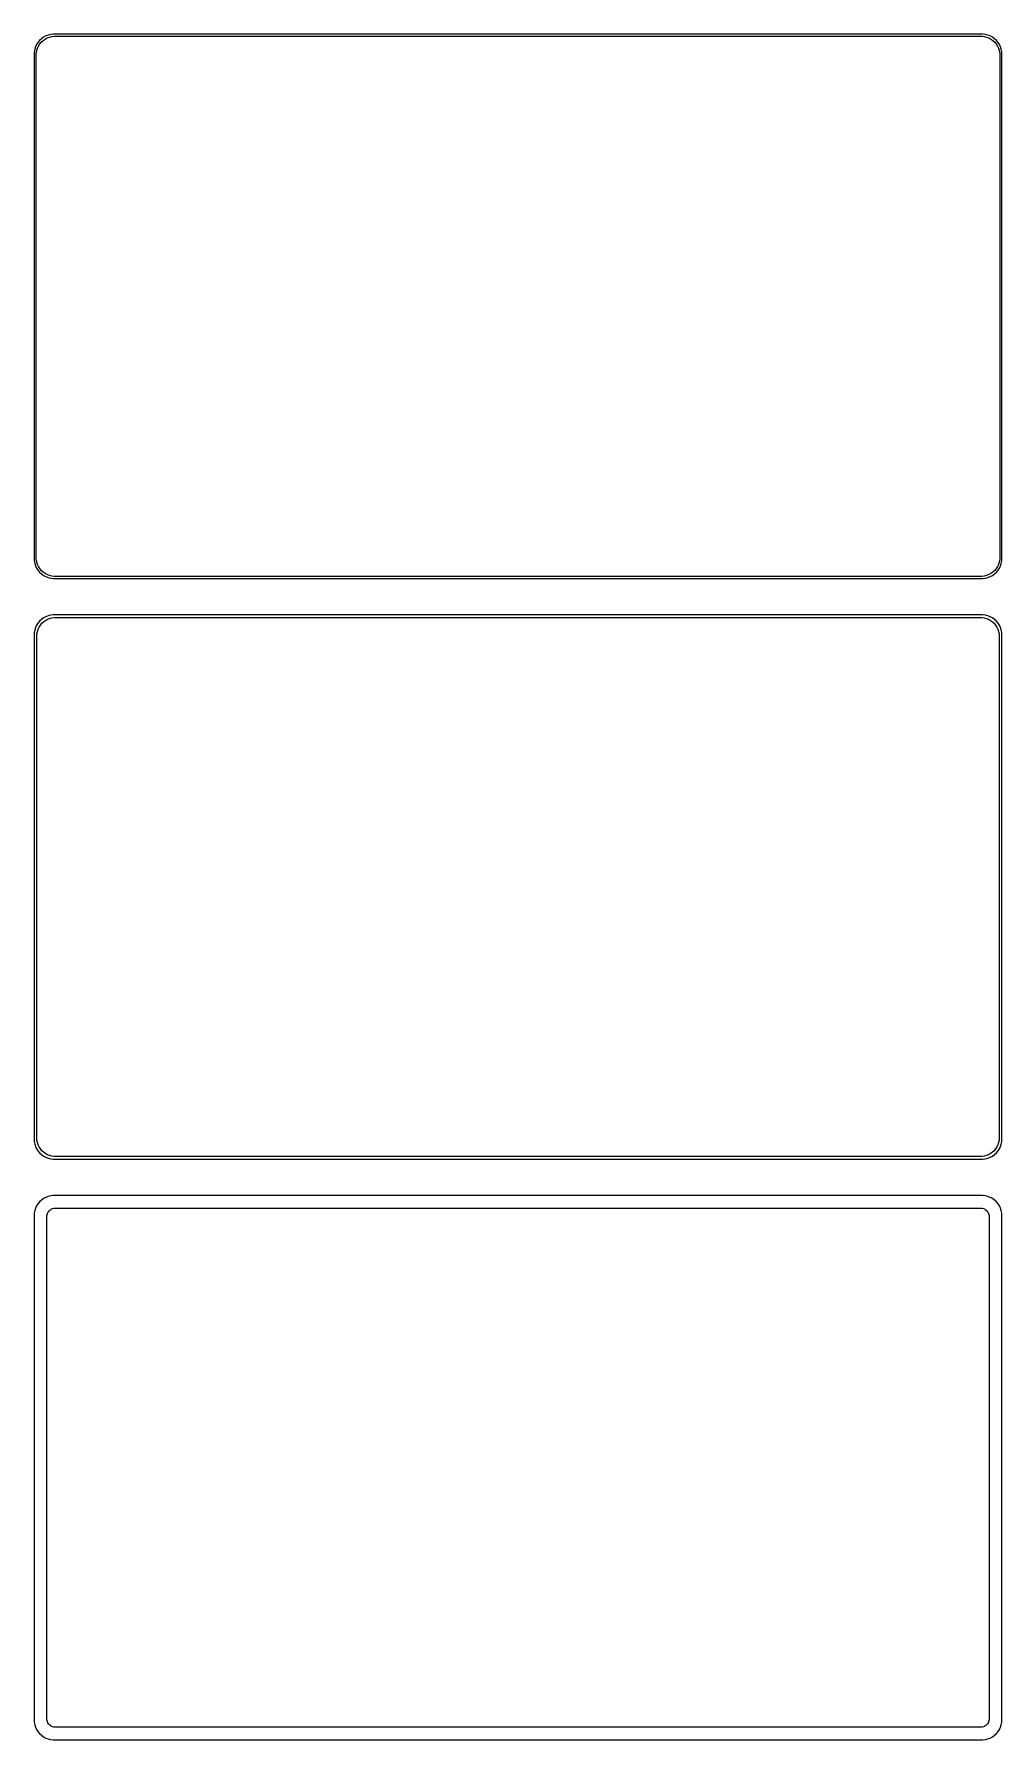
# Model space of a CAD drawing. Header units: metres. Extents: x -120 to 120, y 365 to 787.
import ezdxf

# ---------------------------------------------------------------- set-up
doc = ezdxf.new("R2010")
doc.units = ezdxf.units.M

msp = doc.modelspace()

# ---------------------------------------------------------------- linework, layer by layer
for p, q in [((-117.129, 787.024), (-117.679, 786.722)), ((-116.545, 787.255), (-117.129, 787.024)), ((-116.772, 786.548), (-116.218, 786.768)), ((-115.937, 787.411), (-116.545, 787.255)), ((-116.218, 786.768), (-115.64, 786.916)), ((-115.314, 787.49), (-115.937, 787.411)), ((-115.64, 786.916), (-115.048, 786.991)), ((115.314, 787.49), (-115.314, 787.49)), ((-115.048, 786.991), (115.048, 786.991)), ((115.048, 786.991), (115.64, 786.916)), ((115.937, 787.411), (115.314, 787.49)), ((115.64, 786.916), (116.218, 786.768)), ((116.545, 787.255), (115.937, 787.411)), ((116.218, 786.768), (116.772, 786.548)), ((117.129, 787.024), (116.545, 787.255)), ((117.679, 786.722), (117.129, 787.024)), ((-119.961, 783.127), (-120, 782.5)), ((-119.843, 783.743), (-119.961, 783.127)), ((-119.649, 784.341), (-119.843, 783.743)), ((-119.382, 784.909), (-119.649, 784.341)), ((-119.5, 782.25), (-119.463, 782.845)), ((-119.463, 782.845), (-119.351, 783.431)), ((-119.045, 785.439), (-119.382, 784.909)), ((-119.351, 783.431), (-119.166, 783.999)), ((-119.166, 783.999), (-118.912, 784.538)), ((-118.645, 785.923), (-119.045, 785.439)), ((-118.912, 784.538), (-118.593, 785.042)), ((-118.187, 786.353), (-118.645, 785.923)), ((-118.593, 785.042), (-118.213, 785.502)), ((-118.213, 785.502), (-117.778, 785.91)), ((-117.679, 786.722), (-118.187, 786.353)), ((-117.778, 785.91), (-117.295, 786.261)), ((-117.295, 786.261), (-116.772, 786.548)), ((116.772, 786.548), (117.295, 786.261)), ((117.295, 786.261), (117.778, 785.91)), ((118.187, 786.353), (117.679, 786.722)), ((117.778, 785.91), (118.213, 785.502)), ((118.645, 785.923), (118.187, 786.353)), ((118.213, 785.502), (118.593, 785.042)), ((118.593, 785.042), (118.912, 784.538)), ((119.045, 785.439), (118.645, 785.923)), ((118.912, 784.538), (119.166, 783.999)), ((119.382, 784.909), (119.045, 785.439)), ((119.166, 783.999), (119.351, 783.431)), ((119.351, 783.431), (119.463, 782.845)), ((119.649, 784.341), (119.382, 784.909)), ((119.463, 782.845), (119.5, 782.25)), ((119.843, 783.743), (119.649, 784.341)), ((119.961, 783.127), (119.843, 783.743)), ((120, 782.5), (119.961, 783.127)), ((-120, 782.5), (-120, 657.5)), ((-119.5, 657.75), (-119.5, 782.25)), ((119.5, 782.25), (119.5, 657.75)), ((120, 657.5), (120, 782.5)), ((-120, 657.5), (-119.961, 656.873)), ((-119.961, 656.873), (-119.843, 656.257)), ((-119.843, 656.257), (-119.649, 655.659)), ((-119.649, 655.659), (-119.382, 655.091)), ((-119.463, 657.155), (-119.5, 657.75)), ((-119.351, 656.569), (-119.463, 657.155)), ((-119.166, 656.001), (-119.351, 656.569)), ((-118.912, 655.462), (-119.166, 656.001)), ((119.166, 656.001), (118.912, 655.462)), ((119.351, 656.569), (119.166, 656.001)), ((119.463, 657.155), (119.351, 656.569)), ((119.382, 655.091), (119.649, 655.659)), ((119.5, 657.75), (119.463, 657.155)), ((119.649, 655.659), (119.843, 656.257)), ((119.843, 656.257), (119.961, 656.873)), ((119.961, 656.873), (120, 657.5)), ((-119.382, 655.091), (-119.045, 654.561)), ((-119.045, 654.561), (-118.645, 654.077)), ((-118.593, 654.958), (-118.912, 655.462)), ((-118.645, 654.077), (-118.187, 653.647)), ((-118.213, 654.498), (-118.593, 654.958)), ((-117.778, 654.09), (-118.213, 654.498)), ((-118.187, 653.647), (-117.679, 653.278)), ((-117.295, 653.739), (-117.778, 654.09)), ((-117.679, 653.278), (-117.129, 652.976)), ((-116.772, 653.452), (-117.295, 653.739)), ((-117.129, 652.976), (-116.545, 652.745)), ((-116.218, 653.232), (-116.772, 653.452)), ((-116.545, 652.745), (-115.937, 652.589)), ((-115.64, 653.084), (-116.218, 653.232)), ((-115.937, 652.589), (-115.314, 652.51)), ((-115.048, 653.009), (-115.64, 653.084)), ((-115.314, 652.51), (115.314, 652.51)), ((115.048, 653.009), (-115.048, 653.009)), ((115.64, 653.084), (115.048, 653.009)), ((115.314, 652.51), (115.937, 652.589)), ((116.218, 653.232), (115.64, 653.084)), ((115.937, 652.589), (116.545, 652.745)), ((116.772, 653.452), (116.218, 653.232)), ((116.545, 652.745), (117.129, 652.976)), ((117.295, 653.739), (116.772, 653.452)), ((117.129, 652.976), (117.679, 653.278)), ((117.778, 654.09), (117.295, 653.739)), ((117.679, 653.278), (118.187, 653.647)), ((118.213, 654.498), (117.778, 654.09)), ((118.187, 653.647), (118.645, 654.077)), ((118.593, 654.958), (118.213, 654.498)), ((118.912, 655.462), (118.593, 654.958)), ((118.645, 654.077), (119.045, 654.561)), ((119.045, 654.561), (119.382, 655.091)), ((-117.129, 643.024), (-117.679, 642.722)), ((-116.545, 643.255), (-117.129, 643.024)), ((-115.937, 643.411), (-116.545, 643.255)), ((-115.314, 643.49), (-115.937, 643.411)), ((115.314, 643.49), (-115.314, 643.49)), ((115.937, 643.411), (115.314, 643.49)), ((116.545, 643.255), (115.937, 643.411)), ((117.129, 643.024), (116.545, 643.255)), ((117.679, 642.722), (117.129, 643.024)), ((-119.961, 639.127), (-120, 638.5)), ((-119.843, 639.743), (-119.961, 639.127)), ((-119.649, 640.341), (-119.843, 639.743)), ((-119.382, 640.909), (-119.649, 640.341)), ((-119.045, 641.439), (-119.382, 640.909)), ((-119.328, 638.25), (-119.292, 638.824)), ((-119.292, 638.824), (-119.185, 639.389)), ((-119.185, 639.389), (-119.007, 639.935)), ((-118.645, 641.923), (-119.045, 641.439)), ((-119.007, 639.935), (-118.762, 640.456)), ((-118.762, 640.456), (-118.454, 640.941)), ((-118.187, 642.353), (-118.645, 641.923)), ((-118.454, 640.941), (-118.088, 641.384)), ((-117.679, 642.722), (-118.187, 642.353)), ((-118.088, 641.384), (-117.668, 641.778)), ((-117.668, 641.778), (-117.203, 642.116)), ((-117.203, 642.116), (-116.699, 642.393)), ((-116.699, 642.393), (-116.165, 642.604)), ((-116.165, 642.604), (-115.608, 642.747)), ((-115.608, 642.747), (-115.037, 642.819)), ((-115.037, 642.819), (115.037, 642.819)), ((115.037, 642.819), (115.608, 642.747)), ((115.608, 642.747), (116.165, 642.604)), ((116.165, 642.604), (116.699, 642.393)), ((116.699, 642.393), (117.203, 642.116)), ((117.203, 642.116), (117.668, 641.778)), ((117.668, 641.778), (118.088, 641.384)), ((118.187, 642.353), (117.679, 642.722)), ((118.088, 641.384), (118.454, 640.941)), ((118.645, 641.923), (118.187, 642.353)), ((118.454, 640.941), (118.762, 640.456)), ((119.045, 641.439), (118.645, 641.923)), ((118.762, 640.456), (119.007, 639.935)), ((119.007, 639.935), (119.185, 639.389)), ((119.382, 640.909), (119.045, 641.439)), ((119.185, 639.389), (119.292, 638.824)), ((119.292, 638.824), (119.328, 638.25)), ((119.649, 640.341), (119.382, 640.909)), ((119.843, 639.743), (119.649, 640.341)), ((119.961, 639.127), (119.843, 639.743)), ((120, 638.5), (119.961, 639.127)), ((-120, 638.5), (-120, 513.5)), ((-119.328, 513.75), (-119.328, 638.25)), ((119.328, 638.25), (119.328, 513.75)), ((120, 513.5), (120, 638.5)), ((-120, 513.5), (-119.961, 512.873)), ((-119.961, 512.873), (-119.843, 512.257)), ((-119.843, 512.257), (-119.649, 511.659)), ((-119.292, 513.176), (-119.328, 513.75)), ((-119.185, 512.611), (-119.292, 513.176)), ((-119.007, 512.065), (-119.185, 512.611)), ((-118.762, 511.544), (-119.007, 512.065)), ((119.007, 512.065), (118.762, 511.544)), ((119.185, 512.611), (119.007, 512.065)), ((119.292, 513.176), (119.185, 512.611)), ((119.328, 513.75), (119.292, 513.176)), ((119.649, 511.659), (119.843, 512.257)), ((119.843, 512.257), (119.961, 512.873)), ((119.961, 512.873), (120, 513.5)), ((-119.649, 511.659), (-119.382, 511.091)), ((-119.382, 511.091), (-119.045, 510.561)), ((-119.045, 510.561), (-118.645, 510.077)), ((-118.454, 511.059), (-118.762, 511.544)), ((-118.645, 510.077), (-118.187, 509.647)), ((-118.088, 510.616), (-118.454, 511.059)), ((-118.187, 509.647), (-117.679, 509.278)), ((-117.668, 510.222), (-118.088, 510.616)), ((-117.679, 509.278), (-117.129, 508.976)), ((-117.203, 509.884), (-117.668, 510.222)), ((-116.699, 509.607), (-117.203, 509.884)), ((-117.129, 508.976), (-116.545, 508.745)), ((-116.165, 509.396), (-116.699, 509.607)), ((-116.545, 508.745), (-115.937, 508.589)), ((-115.608, 509.253), (-116.165, 509.396)), ((-115.937, 508.589), (-115.314, 508.51)), ((-115.037, 509.181), (-115.608, 509.253)), ((-115.314, 508.51), (115.314, 508.51)), ((115.037, 509.181), (-115.037, 509.181)), ((115.608, 509.253), (115.037, 509.181)), ((115.314, 508.51), (115.937, 508.589)), ((116.165, 509.396), (115.608, 509.253)), ((115.937, 508.589), (116.545, 508.745)), ((116.699, 509.607), (116.165, 509.396)), ((116.545, 508.745), (117.129, 508.976)), ((117.203, 509.884), (116.699, 509.607)), ((117.129, 508.976), (117.679, 509.278)), ((117.668, 510.222), (117.203, 509.884)), ((118.088, 510.616), (117.668, 510.222)), ((117.679, 509.278), (118.187, 509.647)), ((118.454, 511.059), (118.088, 510.616)), ((118.187, 509.647), (118.645, 510.077)), ((118.762, 511.544), (118.454, 511.059)), ((118.645, 510.077), (119.045, 510.561)), ((119.045, 510.561), (119.382, 511.091)), ((119.382, 511.091), (119.649, 511.659)), ((-116.545, 499.255), (-117.129, 499.024)), ((-115.937, 499.411), (-116.545, 499.255)), ((-115.314, 499.49), (-115.937, 499.411)), ((115.314, 499.49), (-115.314, 499.49)), ((115.937, 499.411), (115.314, 499.49)), ((116.545, 499.255), (115.937, 499.411)), ((117.129, 499.024), (116.545, 499.255)), ((-119.961, 495.127), (-120, 494.5)), ((-119.843, 495.743), (-119.961, 495.127)), ((-119.649, 496.341), (-119.843, 495.743)), ((-119.382, 496.909), (-119.649, 496.341)), ((-119.045, 497.439), (-119.382, 496.909)), ((-118.645, 497.923), (-119.045, 497.439)), ((-118.187, 498.353), (-118.645, 497.923)), ((-117.679, 498.722), (-118.187, 498.353)), ((-117.129, 499.024), (-117.679, 498.722)), ((-116.793, 494.775), (-116.711, 495.027)), ((-116.711, 495.027), (-116.599, 495.266)), ((-116.599, 495.266), (-116.457, 495.49)), ((-116.457, 495.49), (-116.288, 495.694)), ((-116.288, 495.694), (-116.095, 495.875)), ((-116.095, 495.875), (-115.88, 496.031)), ((-115.88, 496.031), (-115.648, 496.159)), ((-115.648, 496.159), (-115.402, 496.256)), ((-115.402, 496.256), (-115.145, 496.322)), ((-115.145, 496.322), (-114.882, 496.355)), ((-114.882, 496.355), (114.882, 496.355)), ((114.882, 496.355), (115.145, 496.322)), ((115.145, 496.322), (115.402, 496.256)), ((115.402, 496.256), (115.648, 496.159)), ((115.648, 496.159), (115.88, 496.031)), ((115.88, 496.031), (116.095, 495.875)), ((116.095, 495.875), (116.288, 495.694)), ((116.288, 495.694), (116.457, 495.49)), ((116.457, 495.49), (116.599, 495.266)), ((116.599, 495.266), (116.711, 495.027)), ((116.711, 495.027), (116.793, 494.775)), ((117.679, 498.722), (117.129, 499.024)), ((118.187, 498.353), (117.679, 498.722)), ((118.645, 497.923), (118.187, 498.353)), ((119.045, 497.439), (118.645, 497.923)), ((119.382, 496.909), (119.045, 497.439)), ((119.649, 496.341), (119.382, 496.909)), ((119.843, 495.743), (119.649, 496.341)), ((119.961, 495.127), (119.843, 495.743)), ((120, 494.5), (119.961, 495.127)), ((-120, 494.5), (-120, 369.5)), ((-116.86, 494.25), (-116.843, 494.514)), ((-116.86, 369.75), (-116.86, 494.25)), ((-116.843, 494.514), (-116.793, 494.775)), ((116.793, 494.775), (116.843, 494.514)), ((116.843, 494.514), (116.86, 494.25)), ((116.86, 494.25), (116.86, 369.75)), ((120, 369.5), (120, 494.5)), ((-120, 369.5), (-119.961, 368.873)), ((-119.961, 368.873), (-119.843, 368.257)), ((-119.843, 368.257), (-119.649, 367.659)), ((-116.843, 369.486), (-116.86, 369.75)), ((-116.793, 369.225), (-116.843, 369.486)), ((-116.711, 368.973), (-116.793, 369.225)), ((-116.599, 368.734), (-116.711, 368.973)), ((-116.457, 368.51), (-116.599, 368.734)), ((-116.288, 368.306), (-116.457, 368.51)), ((-116.095, 368.125), (-116.288, 368.306)), ((-115.88, 367.969), (-116.095, 368.125)), ((116.095, 368.125), (115.88, 367.969)), ((116.288, 368.306), (116.095, 368.125)), ((116.457, 368.51), (116.288, 368.306)), ((116.599, 368.734), (116.457, 368.51)), ((116.711, 368.973), (116.599, 368.734)), ((116.793, 369.225), (116.711, 368.973)), ((116.843, 369.486), (116.793, 369.225)), ((116.86, 369.75), (116.843, 369.486)), ((119.649, 367.659), (119.843, 368.257)), ((119.843, 368.257), (119.961, 368.873)), ((119.961, 368.873), (120, 369.5)), ((-119.649, 367.659), (-119.382, 367.091)), ((-119.382, 367.091), (-119.045, 366.561)), ((-119.045, 366.561), (-118.645, 366.077)), ((-118.645, 366.077), (-118.187, 365.647)), ((-118.187, 365.647), (-117.679, 365.278)), ((-117.679, 365.278), (-117.129, 364.976)), ((-117.129, 364.976), (-116.545, 364.745)), ((-116.545, 364.745), (-115.937, 364.589)), ((-115.937, 364.589), (-115.314, 364.51)), ((-115.648, 367.841), (-115.88, 367.969)), ((-115.402, 367.744), (-115.648, 367.841)), ((-115.145, 367.678), (-115.402, 367.744)), ((-115.314, 364.51), (115.314, 364.51)), ((-114.882, 367.645), (-115.145, 367.678)), ((114.882, 367.645), (-114.882, 367.645)), ((115.145, 367.678), (114.882, 367.645)), ((115.402, 367.744), (115.145, 367.678)), ((115.314, 364.51), (115.937, 364.589)), ((115.648, 367.841), (115.402, 367.744)), ((115.88, 367.969), (115.648, 367.841)), ((115.937, 364.589), (116.545, 364.745)), ((116.545, 364.745), (117.129, 364.976)), ((117.129, 364.976), (117.679, 365.278)), ((117.679, 365.278), (118.187, 365.647)), ((118.187, 365.647), (118.645, 366.077)), ((118.645, 366.077), (119.045, 366.561)), ((119.045, 366.561), (119.382, 367.091)), ((119.382, 367.091), (119.649, 367.659))]:
    msp.add_line(p, q)

doc.saveas('drawing.dxf')
